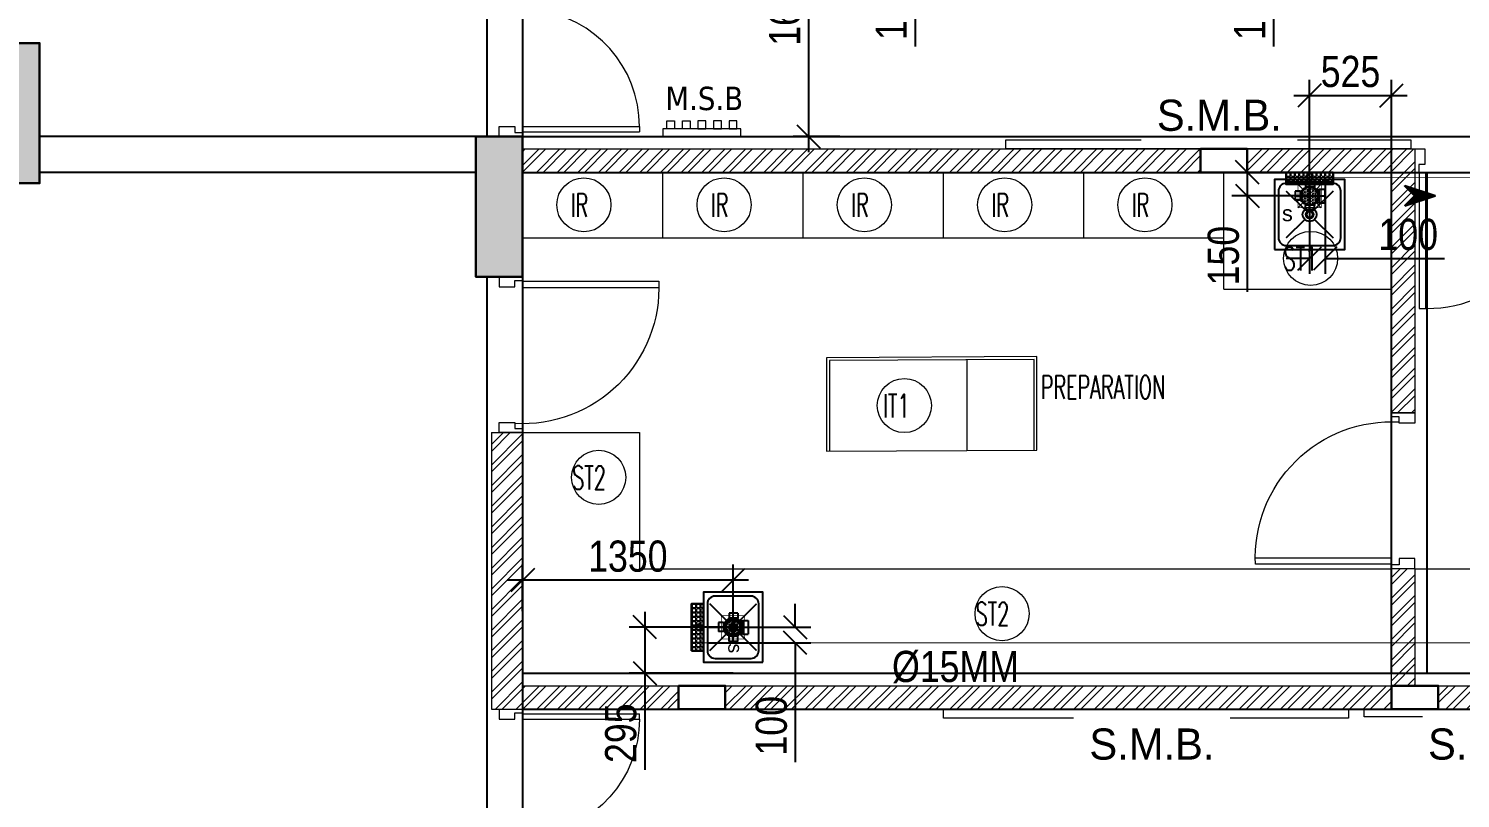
# Model space of a CAD drawing. Header units: inches. Extents: x 5899882 to 5988838, y -468923 to -96891.
# Drawn here: x 5967059 to 5976246, y -137513 to -132572 of the extents above; entities that cross this region are included whole.
import ezdxf

# ---------------------------------------------------------------- set-up
doc = ezdxf.new("R2010")
doc.units = ezdxf.units.IN
doc.header["$MEASUREMENT"] = 0
doc.linetypes.add('1', pattern=[0])
doc.layers.get('Defpoints').update_dxf_attribs({"color": 8})
for name, color, linetype in [('0- SLC ARCH LAYOUT', 7, 'Continuous'), ('0- SLC DIMENSION', 7, 'Continuous'), ('0-SLC RCC GR. FLOOR', 7, 'Continuous'), ('0-SLC-40 MM Waste water pipe', 3, 'Continuous'), ('0-SLC-75MM WASTE PIPE', 6, 'Continuous'), ('0-SLC-DOMESTIC LINE', 5, 'DOMESTIC_LINE'), ('0-SLC-Multi nahani trap', 6, 'Continuous'), ('0-SLC-Toilet fixture', 5, 'Continuous'), ('A-WALL-PATT', 252, 'Continuous'), ('Beam1', 30, 'Continuous'), ('colaum1', 42, 'Continuous')]:
    doc.layers.add(name, color=color, linetype=linetype)
for name, color, linetype, lineweight in [('0-SLC-100 mm Multi nahani trap jali', 253, 'Continuous', 13), ('ARCL-BOARD', 8, 'Continuous', 9), ('ARCL-HATCH-B', 8, 'Continuous', 5), ('ARLC-COL', 8, 'Continuous', 30), ('ARLC-DIM1', 8, 'Continuous', 5), ('ARLC-DIMF', 8, 'Continuous', 5), ('ARLC-DOOR-W', 8, 'Continuous', 5), ('ARLC-ELE0', 8, 'Continuous', 9), ('ARLC-FUR (NOMN)', 8, 'Continuous', 9), ('ARLC-FURN', 8, 'Continuous', 9), ('ARLC-HATCH-C', 8, 'Continuous', 5), ('ARLC-SINK', 8, 'Continuous', 9), ('ARLC-TEXT0', 8, 'Continuous', 20), ('ARLC-WALL', 8, 'Continuous', 15), ('ARLC_main switch', 8, 'Continuous', 5)]:
    doc.layers.add(name, color=color, linetype=linetype, lineweight=lineweight)
doc.styles.add('ARIAL', font='tahoma.ttf')
doc.styles.add('RS', font='simplex8.shx', dxfattribs={"width": 0.6, "height": 150})
doc.styles.get("Standard").update_dxf_attribs({"font": 'arial.ttf'})
doc.styles.add('swati', font='GOTHIC.TTF')
doc.styles.add('swis cn bt', font='swissc.ttf')
doc.linetypes.add('DOMESTIC_LINE', pattern='A,0.5,-0.2,["DWS",ARIAL,S=0.1,R=0,X=-0.1,Y=-0.05],-0.25', length=0.95)
doc.dimstyles.new('SLC', dxfattribs={"dimtxt": 200, "dimasz": 150, "dimexe": 100, "dimexo": 0, "dimgap": 50, "dimtad": 1, "dimdec": 0, "dimrnd": 5, "dimzin": 1, "dimdsep": 46, "dimtxsty": 'swis cn bt', "dimblk": 'OBLIQUE', "dimcen": 60, "dimdle": 100, "dimclrd": 256, "dimclre": 256, "dimclrt": 256, "dimazin": 0, "dimtfac": 1, "dimtdec": 0, "dimtofl": 0, "dimtmove": 0, "dimatfit": 3, "dimfxl": 0.18, "dimtolj": 1, "dimtzin": 0, "dimarcsym": 0})
pattern_1 = [(45, (-5944591.39, 107027.8), (-66.2912607, 66.2912607), []), (45, (-5944547.2, 107027.8), (-66.2912607, 66.2912607), [])]

# ---------------------------------------------------------------- blocks, each defined once
blk = doc.blocks.new('SINK1')
at = {"color": 0}
for p, q in [((5972703.3, -133859.2), (5972821.5, -133977.3)), ((5972885.1, -133977.3), (5973003.3, -133859.2)), ((5972703.3, -134159.2), (5972821.5, -134041)), ((5972885.1, -134041), (5973003.3, -134159.2))]:
    blk.add_line(p, q, dxfattribs=at)
blk.add_lwpolyline([(5973078.3, -134234.2), (5973078.3, -133784.2), (5972628.3, -133784.2), (5972628.3, -134234.2)], close=True, dxfattribs=at)
blk.add_lwpolyline([(5973053.3, -134159.2), (5973053.3, -133859.2, 0.414214), (5973003.3, -133809.2), (5972703.3, -133809.2, 0.414214), (5972653.3, -133859.2), (5972653.3, -134159.2, 0.414214), (5972703.3, -134209.2), (5973003.3, -134209.2, 0.414214)], format="xyb", close=True, dxfattribs=at)
for radius in [45, 25]:
    blk.add_circle((5972853.3, -134009.2), radius, dxfattribs=at)
blk = doc.blocks.new('ARR')
h = blk.add_hatch()
h.set_pattern_fill('ANSI31', color=256)
h.paths.add_polyline_path([(-80, 80), (0, 0), (-80, -80), (162, 0)])
at = {"color": 7, "lineweight": 30}
blk.add_lwpolyline([(-80, -80), (0, 0), (-80, 80), (162, 0), (-80, -80)], dxfattribs=at)
blk = doc.blocks.new('A$C3F525F3E')
at = {"layer": 'colaum1', "ltscale": 0.1}
for points in [[(21645, -26550), (21645, -25650), (21945, -25650), (21945, -26550)], [(24745, -27150), (24745, -26250), (25045, -26250), (25045, -27150)]]:
    blk.add_hatch(color=256, dxfattribs=at).paths.add_polyline_path(points)
at = {"layer": 'Beam1'}
for p, q in [((24815, -20250), (24815, -26250)), ((25045, -20250), (25045, -26250)), ((24745, -26250), (21945, -26250)), ((25045, -26250), (34045, -26250)), ((24745, -26480), (21945, -26480)), ((25045, -26480), (34045, -26480)), ((24815, -27150), (24815, -33150)), ((25045, -27150), (25045, -33150))]:
    blk.add_line(p, q, dxfattribs=at)
at = {"layer": 'Beam1', "ltscale": 0.1}
for p, q in [((30620, -29695), (30620, -26480)), ((30850, -29695), (30850, -26480)), ((25045, -29695), (34045, -29695)), ((25045, -29925), (34045, -29925))]:
    blk.add_line(p, q, dxfattribs=at)
at = {"layer": 'colaum1'}
for points in [[(21645, -25650), (21945, -25650), (21945, -26550), (21645, -26550)], [(24745, -26250), (25045, -26250), (25045, -27150), (24745, -27150)]]:
    blk.add_lwpolyline(points, close=True, dxfattribs=at)
blk = doc.blocks.new('FD COVER')
at = {"layer": '0-SLC-100 mm Multi nahani trap jali'}
h = blk.add_hatch(color=1, dxfattribs=at)
h.paths.add_polyline_path([(52.4, 0, 1), (-52.4, 0, 1)])
h.paths.add_polyline_path([(-49.7, 0, -1), (49.7, 0, -1)], flags=16)
h = blk.add_hatch(dxfattribs=at)
h.set_pattern_fill('HEX', color=1, scale=45.193777, style=0)
h.set_pattern_definition([(0, (-4759.384, 4380.386), (0, 9.78474), [5.649222, -11.298444]), (120, (-4759.384, 4380.386), (-8.473833, -4.89237), [5.649222, -11.298444]), (60, (-4753.735, 4380.386), (-8.473833, 4.89237), [5.649222, -11.298444])])
h.paths.add_polyline_path([(-49.7, 0, 1), (49.7, 0, 1)])
at = {"layer": '0-SLC-100 mm Multi nahani trap jali', "color": 1, "ltscale": 3}
for p, q in [((-75, 75), (-44.2, 44.2)), ((75, 75), (44.2, 44.2)), ((-44.2, -44.2), (-75, -75)), ((44.2, -44.2), (75, -75))]:
    blk.add_line(p, q, dxfattribs=at)
at = {"layer": '0-SLC-100 mm Multi nahani trap jali', "color": 1, "ltscale": 3, "const_width": 3.75}
blk.add_lwpolyline([(-75, -75), (75, -75), (75, 75), (-75, 75)], close=True, dxfattribs=at)
at = {"layer": '0-SLC-100 mm Multi nahani trap jali', "color": 1, "ltscale": 3}
blk.add_circle((0, 0), 62.5, dxfattribs=at)
blk = doc.blocks.new('A$C52224D05')
at = {"layer": '0-SLC-Multi nahani trap', "linetype": 'Continuous'}
h = blk.add_hatch(color=256, dxfattribs=at)
h.paths.add_polyline_path([(58.1, 0, 1), (-57.9, 0, 1)])
h.paths.add_polyline_path([(-54.9, 0, -1), (55.1, 0, -1)], flags=16)
for p, q in [((0, 103.7), (0, -103.7)), ((-96.3, 0), (95.2, 0)), ((-78.2, 26.7), (-93.7, 26.7)), ((-93.7, -30.2), (-93.7, 26.7)), ((-62.6, 26.7), (-78.2, 26.7)), ((-60.3, -27.9), (-60.3, 24.4)), ((-60.3, 23.3), (-50.5, 23.3)), ((-25.9, 91.4), (-25.9, 77.8)), ((31.1, 91.4), (-25.9, 91.4)), ((-25.9, 77.8), (-25.9, 60.2)), ((28.7, 57.9), (-23.6, 57.9)), ((-22.4, 57.9), (-22.4, 50.2)), ((27.6, 57.9), (27.6, 47.6)), ((31.1, 91.4), (31.1, 77.8)), ((31.1, 77.8), (31.1, 60.2)), ((41.1, 41), (63, 41)), ((63, -41.5), (63, 41.5)), ((65.5, 44), (74, 44)), ((74, 44), (97.8, 44)), ((97.8, -44), (97.8, 44)), ((-78.2, -30.2), (-93.7, -30.2)), ((-62.6, -30.2), (-77.7, -30.2)), ((-60.3, -26.7), (-50.5, -26.7)), ((-25.9, -77.8), (-25.9, -60.2)), ((-25.9, -91.4), (-25.9, -77.8)), ((31.1, -91.4), (-25.9, -91.4)), ((28.7, -57.9), (-23.6, -57.9)), ((-22.4, -57.9), (-22.4, -50.2)), ((27.6, -57.9), (27.6, -47.6)), ((31.1, -77.8), (31.1, -60.2)), ((31.1, -91.4), (31.1, -77.8)), ((41.1, -41), (63, -41)), ((65.5, -44), (74, -44)), ((74, -44), (97.8, -44))]:
    blk.add_line(p, q, dxfattribs=at)
blk.add_circle((0.1, 0), 55, dxfattribs=at)
for centre, radius, start, end in [((-62.6, 24.4), 2.33, 0, 90), ((-23.6, 60.2), 2.33, 180, 270), ((28.7, 60.2), 2.33, 270, 0), ((65.5, 41.5), 2.5, 90, 180), ((-62.6, -27.9), 2.33, 270, 0), ((-23.6, -60.2), 2.33, 90, 180), ((28.7, -60.2), 2.33, 0, 90), ((65.5, -41.5), 2.5, 180, 270)]:
    blk.add_arc(centre, radius, start, end, dxfattribs=at)
blk = doc.blocks.new('MSB2')
at = {"layer": 'ARLC_main switch'}
for points in [[(5811443.2, -149911.6), (5811443.2, -149961.6), (5811393.2, -149961.6), (5811393.2, -149911.6)], [(5811543.2, -149911.6), (5811543.2, -149961.6), (5811493.2, -149961.6), (5811493.2, -149911.6)], [(5811593.2, -149911.6), (5811593.2, -149961.6), (5811643.2, -149961.6), (5811643.2, -149911.6)], [(5811693.2, -149911.6), (5811693.2, -149961.6), (5811743.2, -149961.6), (5811743.2, -149911.6)], [(5811793.2, -149911.6), (5811793.2, -149961.6), (5811843.2, -149961.6), (5811843.2, -149911.6)], [(5811368.2, -149961.6), (5811368.2, -150011.6), (5811868.2, -150011.6), (5811868.2, -149961.6)]]:
    blk.add_lwpolyline(points, close=True, dxfattribs=at)
at = {"layer": 'ARLC_main switch', "insert": (5811633.4, -149768.3), "char_height": 150, "attachment_point": 5, "style": 'ARIAL'}
blk.add_mtext('M.S.B', dxfattribs=at)
blk = doc.blocks.new('sink')
at = {"layer": 'ARLC-SINK'}
for p, q in [((5953364.5, -132057.5), (5953482.7, -132175.7)), ((5953664.5, -132057.5), (5953546.3, -132175.7)), ((5953482.7, -132239.3), (5953364.5, -132357.5)), ((5953546.3, -132239.3), (5953664.5, -132357.5))]:
    blk.add_line(p, q, dxfattribs=at)
blk.add_lwpolyline([(5953289.5, -132432.5), (5953739.5, -132432.5), (5953739.5, -131982.5), (5953289.5, -131982.5)], close=True, dxfattribs=at)
blk.add_lwpolyline([(5953364.5, -132407.5), (5953664.5, -132407.5, 0.414214), (5953714.5, -132357.5), (5953714.5, -132057.5, 0.414214), (5953664.5, -132007.5), (5953364.5, -132007.5, 0.414214), (5953314.5, -132057.5), (5953314.5, -132357.5, 0.414214)], format="xyb", close=True, dxfattribs=at)
for radius in [45, 25]:
    blk.add_circle((5953514.5, -132207.5), radius, dxfattribs=at)
blk.add_text('s', height=100, dxfattribs=at).set_placement((5953336.7, -132250.9))
blk = doc.blocks.new('jjuj')
at = {"layer": 'ARLC-DOOR-W', "ltscale": 0.1}
for p, q in [((5733136.3, -29654.3), (5733136.3, -29679.3)), ((5733286.3, -29654.3), (5733286.3, -29719.3))]:
    blk.add_line(p, q, dxfattribs=at)
blk.add_lwpolyline([(5733286.3, -29719.3), (5733186.3, -29719.3), (5733186.3, -29679.3), (5733136.3, -29679.3)], dxfattribs=at)
blk = doc.blocks.new('frame')
at = {"layer": 'ARLC-DOOR-W', "ltscale": 0.1}
for p, q in [((5733286.3, -31004.3), (5733286.3, -30939.3)), ((5733136.3, -31004.3), (5733136.3, -30979.3)), ((5733136.3, -31004.3), (5733286.3, -31004.3))]:
    blk.add_line(p, q, dxfattribs=at)
blk.add_lwpolyline([(5733286.3, -30939.3), (5733186.3, -30939.3), (5733186.3, -30979.3), (5733136.3, -30979.3)], dxfattribs=at)
blk = doc.blocks.new('gfhmk')
at = {"layer": 'ARLC-DOOR-W', "ltscale": 0.1}
for p, q in [((5733137, -36608), (5732262, -36608)), ((5733137, -36568), (5732262.9, -36568)), ((5733137, -36568), (5733137, -36608))]:
    blk.add_line(p, q, dxfattribs=at)
blk.add_arc((5733137, -36608), 875, 177.37973, 273.23303, dxfattribs=at)
blk = doc.blocks.new('A$C5048744C')
at = {"xscale": -1, "rotation": 270}
for name, p in [('frame', (31004.3, -5732262)), ('jjuj', (30654.3, -5732262)), ('gfhmk', (37539.3, -5732262))]:
    blk.add_blockref(name, p, dxfattribs=at)
blk = doc.blocks.new('A$C4B6D2ADA')
at = {"rotation": 180.0000000014339}
for name, p in [('frame', (5733286.3, -30004.3)), ('gfhmk', (5733286.3, -36539.3)), ('jjuj', (5733286.3, -29654.3))]:
    blk.add_blockref(name, p, dxfattribs=at)
blk = doc.blocks.new('DOOR 1')
at = {"layer": 'ARLC-DOOR-W', "ltscale": 0.1}
for p, q in [((5953211.6, -114078), (5953211.6, -113328)), ((5953211.6, -113328), (5953246.6, -113328)), ((5953246.6, -114078), (5953246.6, -113328)), ((5951473.5, -114021.3), (5951951.4, -114021.3)), ((5951473.5, -114056.3), (5951473.5, -114021.3)), ((5951473.5, -114056.3), (5951951.4, -114056.3)), ((5951926.4, -114077.8), (5951951.4, -114077.8)), ((5951926.4, -114077.8), (5951926.4, -114227.8)), ((5951951.4, -114056.3), (5951951.4, -114021.3)), ((5953246.6, -114078), (5953211.6, -114078)), ((5953276.4, -114077.8), (5953251.4, -114077.8)), ((5951926.4, -114227.8), (5951991.4, -114227.8)), ((5953276.4, -114227.8), (5953211.4, -114227.8))]:
    blk.add_line(p, q, dxfattribs=at)
at = {"layer": 'ARLC-DOOR-W'}
blk.add_line((5953276.4, -114227.8), (5953276.4, -114077.8), dxfattribs=at)
at = {"layer": 'ARLC-DOOR-W', "ltscale": 0.1}
for points in [[(5951991.4, -114227.8), (5951991.4, -114127.8), (5951951.4, -114127.8), (5951951.4, -114077.8)], [(5953211.4, -114227.8), (5953211.4, -114127.8), (5953251.4, -114127.8), (5953251.4, -114077.8)]]:
    blk.add_lwpolyline(points, dxfattribs=at)
for centre, radius, start, end in [((5953211.6, -114078), 750, 90, 173.49042), ((5951970.9, -114040.3), 497.8, 5.45802, 177.8186)]:
    blk.add_arc(centre, radius, start, end, dxfattribs=at)
blk = doc.blocks.new('sink450')
at = {"layer": 'ARLC-SINK'}
for p, q in [((5952386.3, -145910.2), (5952504.4, -146028.4)), ((5952686.3, -145910.2), (5952568.1, -146028.4)), ((5952504.4, -146092), (5952386.3, -146210.2)), ((5952568.1, -146092), (5952686.3, -146210.2))]:
    blk.add_line(p, q, dxfattribs=at)
blk.add_lwpolyline([(5952311.3, -146250.2), (5952761.3, -146250.2), (5952761.3, -145870.2), (5952311.3, -145870.2)], close=True, dxfattribs=at)
blk.add_lwpolyline([(5952386.3, -146225.2), (5952686.3, -146225.2, 0.414214), (5952736.3, -146175.2), (5952736.3, -145945.2, 0.414214), (5952686.3, -145895.2), (5952386.3, -145895.2, 0.414214), (5952336.3, -145945.2), (5952336.3, -146175.2, 0.414214)], format="xyb", close=True, dxfattribs=at)
for radius in [45, 25]:
    blk.add_circle((5952536.3, -146060.2), radius, dxfattribs=at)
at = {"layer": 'ARLC-FURN', "insert": (5952068.9, -146037.5), "char_height": 0.2, "width": 58.389, "attachment_point": 1}
blk.add_mtext('s', dxfattribs=at)
at = {"layer": 'ARLC-SINK'}
blk.add_text('s', height=90, dxfattribs=at).set_placement((5952640.1, -146090.8))
blk = doc.blocks.new('A$7E4A1EE1C3B1')
at = {"layer": 'ARLC-ELE0', "ltscale": 25}
blk.add_lwpolyline([(30, 124.6), (1380.2, 132.1), (1380.2, 732.1), (30, 724.6)], close=True, dxfattribs=at)
blk.add_lwpolyline([(30, 124.6), (1380.2, 132.1), (1380.2, 732.1), (30, 724.6)], close=True, dxfattribs=at)
for points in [[(1362.2, 132.1), (1362.2, 714.1), (48, 706.6), (48, 124.6)], [(930.2, 711.7), (930.2, 129.6)]]:
    blk.add_lwpolyline(points, dxfattribs=at)
blk = doc.blocks.new('gr.floor')
at = {"layer": 'ARCL-HATCH-B'}
h = blk.add_hatch(dxfattribs=at)
h.set_pattern_fill('ANSI32', color=256, scale=250)
h.set_pattern_definition(pattern_1)
h.paths.add_polyline_path([(25045, -28150), (24845, -28150), (24845, -29925), (26045, -29925), (26045, -29775), (25045, -29775)])
h = blk.add_hatch(dxfattribs=at)
h.set_pattern_fill('ANSI32', color=256, scale=250)
h.set_pattern_definition(pattern_1)
h.paths.add_polyline_path([(30770, -29024.5), (30620, -29024.5), (30620, -29775), (30770, -29775)])
h = blk.add_hatch(dxfattribs=at)
h.set_pattern_fill('ANSI32', color=256, scale=250)
h.set_pattern_definition(pattern_1)
h.paths.add_polyline_path([(34075, -29775), (30920, -29775), (30920, -29925), (31645, -29925), (34075, -29925)])
at = {"layer": 'ARLC-HATCH-C', "ltscale": 0.1}
for points in [[(21645, -26550), (21645, -25650), (21945, -25650), (21945, -26550)], [(24745, -27150), (24745, -26250), (25045, -26250), (25045, -27150)]]:
    blk.add_hatch(color=256, dxfattribs=at).paths.add_polyline_path(points)
at = {"layer": 'ARCL-BOARD'}
for points in [[(30745, -26272), (30745, -26330), (28145, -26330), (28145, -26272)], [(30345, -29925), (30345, -29983), (27745, -29983), (27745, -29925)], [(30445, -29925), (31645, -29925), (31645, -29975), (30445, -29975)]]:
    blk.add_lwpolyline(points, close=True, dxfattribs=at)
at = {"layer": 'ARLC-COL'}
for points in [[(21645, -25650), (21945, -25650), (21945, -26550), (21645, -26550)], [(24745, -26250), (25045, -26250), (25045, -27150), (24745, -27150)], [(29395, -26330), (29695, -26330), (29695, -26480), (29395, -26480)], [(26045, -29775), (26345, -29775), (26345, -29925), (26045, -29925)], [(30620, -29775), (30920, -29775), (30920, -29925), (30620, -29925)]]:
    blk.add_lwpolyline(points, close=True, dxfattribs=at)
at = {"layer": 'ARLC-FUR (NOMN)'}
for centre in [(25437.8, -26688.4), (26337.8, -26688.4), (27237.8, -26688.4), (28137.8, -26688.4), (29037.8, -26688.4), (30101.1, -27032.3), (27494.2, -27976.7), (25532.9, -28437.8), (28121.4, -29312.6)]:
    blk.add_circle(centre, 173.6, dxfattribs=at)
at = {"layer": 'ARLC-FURN'}
for p, q in [((25945, -26900), (25945, -26480)), ((26845, -26900), (26845, -26480)), ((27745, -26900), (27745, -26480)), ((28645, -26900), (28645, -26480)), ((29545, -27230), (29545, -26480)), ((25045, -26900), (29545, -26900)), ((29545, -27230), (30620, -27230)), ((25795, -28150), (25795, -29025)), ((25795, -29025), (30620, -29025)), ((30770, -29025), (33295, -29025))]:
    blk.add_line(p, q, dxfattribs=at)
blk.add_lwpolyline([(25045, -28150), (25795, -28150)], dxfattribs=at)
at = {"layer": 'ARLC-WALL', "ltscale": 0.1}
for p, q in [((25045, -26330), (29395, -26330)), ((29695, -26330), (30770, -26330)), ((30770, -26330), (30770, -28024.5)), ((25045, -26480), (29395, -26480)), ((29695, -26480), (30620, -26480)), ((30620, -28024.5), (30620, -26480)), ((30770, -28024.5), (30620, -28024.5)), ((30620, -29775), (30620, -29024.5)), ((30770, -29024.5), (30620, -29024.5)), ((30770, -29024.5), (30770, -29775)), ((25045, -29775), (26045, -29775)), ((26345, -29775), (30620, -29775)), ((30620, -29775), (30620, -29925)), ((30920, -29775), (34075, -29775)), ((26345, -29925), (30620, -29925)), ((30920, -29925), (34075, -29925))]:
    blk.add_line(p, q, dxfattribs=at)
at = {"layer": 'ARLC-WALL'}
blk.add_line((24845, -28150), (25045, -28150), dxfattribs=at)
at = {"layer": 'ARLC-WALL', "ltscale": 0.1}
for points in [[(24845, -28150), (24845, -29925), (26045, -29925)], [(25045, -29775), (25045, -28150)]]:
    blk.add_lwpolyline(points, dxfattribs=at)
at = {"rotation": 90}
for name, p in [('jjuj', (1115.7, -5759616.3)), ('gfhmk', (-5769.3, -5759616.3))]:
    blk.add_blockref(name, p, dxfattribs=at)
at = {"xscale": -1, "rotation": 359.999999998566}
for name, p in [('jjuj', (5758181.3, 2504.3)), ('gfhmk', (5758181.3, 9389.3)), ('frame', (5758181.3, 2854.3))]:
    blk.add_blockref(name, p, dxfattribs=at)
at = {"layer": 'ARLC-DIM1', "xscale": -1, "rotation": 180}
blk.add_blockref('A$C4B6D2ADA', (24895, -27150), dxfattribs=at)
at = {"layer": 'ARLC-DIM1', "rotation": 270}
blk.add_blockref('A$C5048744C', (29745.7, -28024.5), dxfattribs=at)
at = {"layer": 'ARLC-DIMF'}
blk.add_blockref('A$7E4A1EE1C3B1', (26965, -28394.6), dxfattribs=at)
at = {"layer": 'ARLC-DOOR-W', "rotation": 270}
blk.add_blockref('DOOR 1', (139122.8, 5927026.4), dxfattribs=at)
at = {"layer": 'ARLC-DOOR-W', "xscale": -1, "rotation": 270}
blk.add_blockref('DOOR 1', (139122.8, -5983201.4), dxfattribs=at)
at = {"layer": 'ARLC-FURN'}
blk.add_blockref('sink', (-5923419.5, 105457.5), dxfattribs=at)
at = {"layer": 'ARLC-FURN', "rotation": 270}
blk.add_blockref('sink450', (172455.2, 5923136.3), dxfattribs=at)
at = {"layer": 'ARLC_main switch'}
blk.add_blockref('MSB2', (-5785423.2, 123761.6), dxfattribs=at)
at = {"layer": 'ARLC-FUR (NOMN)', "style": 'RS', "width": 0.6}
for s, p in [('IR', (25352.8, -26765.3)), ('IR', (26252.8, -26765.3)), ('IR', (27152.8, -26765.3)), ('IR', (28052.8, -26765.3)), ('IR', (28952.8, -26765.3)), ('ST1', (29927.3, -27109.3)), ('IT1', (27357.2, -28053.6)), ('ST2', (25362.9, -28514.7)), ('ST2', (27951.4, -29389.6))]:
    blk.add_text(s, height=150, dxfattribs=at).set_placement(p)
at = {"layer": 'ARLC-TEXT0', "style": 'RS', "width": 0.6}
blk.add_text('PREPARATION', height=150, dxfattribs=at).set_placement((28369.6, -27934.6))
at = {"layer": 'ARCL-BOARD', "ltscale": 350, "char_height": 200, "attachment_point": 5, "style": 'swati', "bg_fill": 2}
for insert in [(29515.7, -26114.8), (29082.9, -30151)]:
    blk.add_mtext('S.M.B.', dxfattribs=dict(at, insert=insert))
at = {"layer": 'ARCL-BOARD', "ltscale": 350, "insert": (31241.1, -30151), "char_height": 200, "width": 641.876, "attachment_point": 5, "style": 'swati', "bg_fill": 2}
blk.add_mtext('S.B.D.', dxfattribs=at)
at = {"layer": 'ARCL-HATCH-B'}
h = blk.add_hatch(dxfattribs=at)
h.set_pattern_fill('ANSI32', color=256, scale=250)
h.set_pattern_definition(pattern_1)
h.paths.add_polyline_path([(29395, -26330), (25045, -26330), (25045, -26480), (29395, -26480)])
h = blk.add_hatch(dxfattribs=at)
h.set_pattern_fill('ANSI32', color=256, scale=250)
h.set_pattern_definition(pattern_1)
h.paths.add_polyline_path([(30770, -26330), (29695, -26330), (29695, -26480), (30620, -26480), (30620, -28024.5), (30770, -28024.5)])
h = blk.add_hatch(dxfattribs=at)
h.set_pattern_fill('ANSI32', color=256, scale=250)
h.set_pattern_definition(pattern_1)
h.paths.add_polyline_path([(30620, -29775), (26345, -29775), (26345, -29925), (30620, -29925)])
blk = doc.blocks.new('_OBLIQUE')
at = {"color": 0, "linetype": 'ByBlock'}
blk.add_line((-0.5, -0.5), (0.5, 0.5), dxfattribs=at)
blk = doc.blocks.new('*D443')
at = {"layer": '0- SLC DIMENSION', "lineweight": -2, "transparency": 16777216}
for p, q in [((5975278.3, -133646.1), (5975278.3, -132901)), ((5975803.9, -133646.1), (5975803.9, -132901)), ((5975178.3, -133001), (5975903.9, -133001))]:
    blk.add_line(p, q, dxfattribs=at)
at = {"layer": 'Defpoints', "color": 0, "transparency": 16777216}
for p in [(5975803.9, -133001), (5975278.3, -133646.1), (5975803.9, -133646.1)]:
    blk.add_point(p, dxfattribs=at)
at = {"layer": '0- SLC DIMENSION', "lineweight": -2, "transparency": 16777216, "xscale": 150, "yscale": 150, "zscale": 150, "rotation": 180}
blk.add_blockref('_OBLIQUE', (5975278.3, -133001), dxfattribs=at)
at = {"layer": '0- SLC DIMENSION', "lineweight": -2, "transparency": 16777216, "xscale": 150, "yscale": 150, "zscale": 150}
blk.add_blockref('_OBLIQUE', (5975803.9, -133001), dxfattribs=at)
at = {"layer": '0- SLC DIMENSION', "transparency": 16777216, "insert": (5975541.1, -132848.2), "char_height": 200, "attachment_point": 5, "style": 'swis cn bt'}
blk.add_mtext('\\A1;525', dxfattribs=at)
blk = doc.blocks.new('*D444')
at = {"layer": '0- SLC DIMENSION', "lineweight": -2, "transparency": 16777216}
for p, q in [((5975278.6, -133494.4), (5974778.9, -133494.4)), ((5974878.9, -133494.4), (5974878.9, -133746.1)), ((5975278.8, -133646.1), (5974778.9, -133646.1)), ((5974878.9, -133646.1), (5974878.9, -134261.3))]:
    blk.add_line(p, q, dxfattribs=at)
at = {"layer": 'Defpoints', "color": 0, "transparency": 16777216}
for p in [(5974878.9, -133494.4), (5975278.6, -133494.4), (5975278.8, -133646.1)]:
    blk.add_point(p, dxfattribs=at)
at = {"layer": '0- SLC DIMENSION', "lineweight": -2, "transparency": 16777216, "xscale": 150, "yscale": 150, "zscale": 150}
for p, rotation in [((5974878.9, -133494.4), 90), ((5974878.9, -133646.1), 270)]:
    blk.add_blockref('_OBLIQUE', p, dxfattribs=dict(at, rotation=rotation))
at = {"layer": '0- SLC DIMENSION', "transparency": 16777216, "insert": (5974726.2, -134028.7), "char_height": 200, "attachment_point": 5, "rotation": 90, "style": 'swis cn bt'}
blk.add_mtext('\\A1;150', dxfattribs=at)
blk = doc.blocks.new('sink22')
at = {"color": 0}
for p, q in [((-150, 150), (-31.8, 31.8)), ((-150, 150), (-31.8, 31.8)), ((31.8, 31.8), (150, 150)), ((31.8, 31.8), (150, 150)), ((-150, -150), (-31.8, -31.8)), ((-150, -150), (-31.8, -31.8)), ((31.8, -31.8), (150, -150)), ((31.8, -31.8), (150, -150))]:
    blk.add_line(p, q, dxfattribs=at)
blk.add_lwpolyline([(-225, -190), (225, -190), (225, 190), (-225, 190)], close=True, dxfattribs=at)
blk.add_lwpolyline([(-150, -165), (150, -165, 0.414214), (200, -115), (200, 115, 0.414214), (150, 165), (-150, 165, 0.414214), (-200, 115), (-200, -115, 0.414214)], format="xyb", close=True, dxfattribs=at)
for radius in [45, 45, 25, 25]:
    blk.add_circle((0, 0), radius, dxfattribs=at)
blk = doc.blocks.new('*D445')
at = {"layer": '0- SLC DIMENSION', "lineweight": -2, "transparency": 16777216}
for p, q in [((5970228.9, -136310.7), (5970228.9, -136012)), ((5971579, -136310.7), (5971579, -136012)), ((5971679, -136112), (5970128.9, -136112))]:
    blk.add_line(p, q, dxfattribs=at)
at = {"layer": 'Defpoints', "color": 0, "transparency": 16777216}
for p in [(5970228.9, -136112), (5970228.9, -136310.7), (5971579, -136310.7)]:
    blk.add_point(p, dxfattribs=at)
at = {"layer": '0- SLC DIMENSION', "lineweight": -2, "transparency": 16777216, "xscale": 150, "yscale": 150, "zscale": 150}
for p, rotation in [((5970228.9, -136112), 179.9999993786493), ((5971579, -136112), 359.9999993786492)]:
    blk.add_blockref('_OBLIQUE', p, dxfattribs=dict(at, rotation=rotation))
at = {"layer": '0- SLC DIMENSION', "transparency": 16777216, "insert": (5970904, -135959.3), "char_height": 200, "attachment_point": 5, "rotation": 360, "style": 'swis cn bt'}
blk.add_mtext('\\A1;1350', dxfattribs=at)
blk = doc.blocks.new('*D446')
at = {"layer": '0- SLC DIMENSION', "lineweight": -2, "transparency": 16777216}
for p, q in [((5971012, -136314.5), (5971012, -136709.5)), ((5971579, -136414.5), (5970912, -136414.5)), ((5971579, -136709.5), (5970912, -136709.5)), ((5971012, -136709.5), (5971012, -137330))]:
    blk.add_line(p, q, dxfattribs=at)
at = {"layer": 'Defpoints', "color": 0, "transparency": 16777216}
for p in [(5971579, -136414.5), (5971012, -136709.5), (5971579, -136709.5)]:
    blk.add_point(p, dxfattribs=at)
at = {"layer": '0- SLC DIMENSION', "lineweight": -2, "transparency": 16777216, "xscale": 150, "yscale": 150, "zscale": 150}
for p, rotation in [((5971012, -136414.5), 90), ((5971012, -136709.5), 270)]:
    blk.add_blockref('_OBLIQUE', p, dxfattribs=dict(at, rotation=rotation))
at = {"layer": '0- SLC DIMENSION', "transparency": 16777216, "insert": (5970859.2, -137094.7), "char_height": 200, "attachment_point": 5, "rotation": 90, "style": 'swis cn bt'}
blk.add_mtext('\\A1;295', dxfattribs=at)
blk = doc.blocks.new('*D452')
at = {"layer": '0- SLC DIMENSION', "lineweight": -2, "transparency": 16777216}
for p, q in [((5972064, -131490.2), (5972064, -133364.5)), ((5972265.1, -131590.2), (5971964, -131590.2)), ((5972265.1, -133264.5), (5971964, -133264.5))]:
    blk.add_line(p, q, dxfattribs=at)
at = {"layer": 'Defpoints', "color": 0, "transparency": 16777216}
for p in [(5972265.1, -131590.2), (5972064, -133264.5), (5972265.1, -133264.5)]:
    blk.add_point(p, dxfattribs=at)
at = {"layer": '0- SLC DIMENSION', "lineweight": -2, "transparency": 16777216, "xscale": 150, "yscale": 150, "zscale": 150}
for p, rotation in [((5972064, -131590.2), 90), ((5972064, -133264.5), 270)]:
    blk.add_blockref('_OBLIQUE', p, dxfattribs=dict(at, rotation=rotation))
at = {"layer": '0- SLC DIMENSION', "transparency": 16777216, "insert": (5971911.3, -132427.4), "char_height": 200, "attachment_point": 5, "rotation": 90, "style": 'swis cn bt'}
blk.add_mtext('\\A1;1675', dxfattribs=at)
blk = doc.blocks.new('*D585')
at = {"layer": '0- SLC DIMENSION', "lineweight": -2, "transparency": 16777216}
for p, q in [((5972748, -131589.7), (5972748, -131439.7)), ((5972520.7, -131589.7), (5972848, -131589.7)), ((5972518.9, -131689), (5972848, -131689)), ((5972748, -131689), (5972748, -132686.8))]:
    blk.add_line(p, q, dxfattribs=at)
at = {"layer": 'Defpoints', "color": 0, "transparency": 16777216}
for p in [(5972520.7, -131589.7), (5972518.9, -131689), (5972748, -131689)]:
    blk.add_point(p, dxfattribs=at)
at = {"layer": '0- SLC DIMENSION', "lineweight": -2, "transparency": 16777216, "xscale": 150, "yscale": 150, "zscale": 150}
for p, rotation in [((5972748, -131589.7), 270), ((5972748, -131689), 90)]:
    blk.add_blockref('_OBLIQUE', p, dxfattribs=dict(at, rotation=rotation))
at = {"layer": '0- SLC DIMENSION', "transparency": 16777216, "insert": (5972595.3, -132454.2), "char_height": 200, "attachment_point": 5, "rotation": 90, "style": 'swis cn bt'}
blk.add_mtext('\\A1;100', dxfattribs=at)
blk = doc.blocks.new('*D586')
at = {"layer": '0- SLC DIMENSION', "lineweight": -2, "transparency": 16777216}
for p, q in [((5975048, -131589.7), (5975048, -131439.7)), ((5974820.7, -131589.7), (5975148, -131589.7)), ((5974818.9, -131689), (5975148, -131689)), ((5975048, -131689), (5975048, -132686.8))]:
    blk.add_line(p, q, dxfattribs=at)
at = {"layer": 'Defpoints', "color": 0, "transparency": 16777216}
for p in [(5974820.7, -131589.7), (5974818.9, -131689), (5975048, -131689)]:
    blk.add_point(p, dxfattribs=at)
at = {"layer": '0- SLC DIMENSION', "lineweight": -2, "transparency": 16777216, "xscale": 150, "yscale": 150, "zscale": 150}
for p, rotation in [((5975048, -131589.7), 270), ((5975048, -131689), 90)]:
    blk.add_blockref('_OBLIQUE', p, dxfattribs=dict(at, rotation=rotation))
at = {"layer": '0- SLC DIMENSION', "transparency": 16777216, "insert": (5974895.3, -132454.2), "char_height": 200, "attachment_point": 5, "rotation": 90, "style": 'swis cn bt'}
blk.add_mtext('\\A1;100', dxfattribs=at)
blk = doc.blocks.new('*D588')
at = {"layer": '0- SLC DIMENSION', "lineweight": -2, "transparency": 16777216}
for p, q in [((5975278.9, -133539.5), (5975278.9, -134146.5)), ((5975378.8, -133539.5), (5975378.8, -134146.5)), ((5975278.9, -134046.5), (5975128.9, -134046.5)), ((5975378.8, -134046.5), (5976144, -134046.5))]:
    blk.add_line(p, q, dxfattribs=at)
at = {"layer": 'Defpoints', "color": 0, "transparency": 16777216}
for p in [(5975278.9, -133539.5), (5975378.8, -133539.5), (5975378.8, -134046.5)]:
    blk.add_point(p, dxfattribs=at)
at = {"layer": '0- SLC DIMENSION', "lineweight": -2, "transparency": 16777216, "xscale": 150, "yscale": 150, "zscale": 150}
blk.add_blockref('_OBLIQUE', (5975278.9, -134046.5), dxfattribs=at)
at = {"layer": '0- SLC DIMENSION', "lineweight": -2, "transparency": 16777216, "xscale": 150, "yscale": 150, "zscale": 150, "rotation": 180}
blk.add_blockref('_OBLIQUE', (5975378.8, -134046.5), dxfattribs=at)
at = {"layer": '0- SLC DIMENSION', "transparency": 16777216, "insert": (5975911.4, -133893.8), "char_height": 200, "attachment_point": 5, "style": 'swis cn bt'}
blk.add_mtext('\\A1;100', dxfattribs=at)
blk = doc.blocks.new('*D589')
at = {"layer": '0- SLC DIMENSION', "lineweight": -2, "transparency": 16777216}
for p, q in [((5971978, -136414.5), (5971978, -136264.5)), ((5971413.9, -136414.5), (5972078, -136414.5)), ((5971414.2, -136514.4), (5972078, -136514.4)), ((5971978, -136514.4), (5971978, -137279.6))]:
    blk.add_line(p, q, dxfattribs=at)
at = {"layer": 'Defpoints', "color": 0, "transparency": 16777216}
for p in [(5971413.9, -136414.5), (5971414.2, -136514.4), (5971978, -136514.4)]:
    blk.add_point(p, dxfattribs=at)
at = {"layer": '0- SLC DIMENSION', "lineweight": -2, "transparency": 16777216, "xscale": 150, "yscale": 150, "zscale": 150}
for p, rotation in [((5971978, -136414.5), 270), ((5971978, -136514.4), 90)]:
    blk.add_blockref('_OBLIQUE', p, dxfattribs=dict(at, rotation=rotation))
at = {"layer": '0- SLC DIMENSION', "transparency": 16777216, "insert": (5971825.3, -137047), "char_height": 200, "attachment_point": 5, "rotation": 90, "style": 'swis cn bt'}
blk.add_mtext('\\A1;100', dxfattribs=at)

msp = doc.modelspace()

# ---------------------------------------------------------------- block references
at = {"layer": '0- SLC ARCH LAYOUT'}
msp.add_blockref('gr.floor', (5945183.9, -107014.5), dxfattribs=at)

# ---------------------------------------------------------------- next in the draw order: hatches: boundary and pattern name
at = {"layer": 'A-WALL-PATT', "lineweight": 30}
h = msp.add_hatch(dxfattribs=at)
h.set_pattern_fill('ANGLE', color=8, scale=4, angle=-180)
h.set_pattern_definition([(180, (6007286.387, -143191.19), (-2e-14, -27.94), [20.32, -7.62]), (270, (6007286.387, -143191.19), (27.94, -3e-14), [20.32, -7.62])])
h.paths.add_polyline_path([(5975429.5, -133494.4), (5975127.8, -133494.5), (5975127.8, -133571.1), (5975429.5, -133571)])
h = msp.add_hatch(dxfattribs=at)
h.set_pattern_fill('ANGLE', color=8, scale=4, angle=-270)
h.set_pattern_definition([(90, (5962149.137, -168422.168), (-27.94, 2e-14), [20.32, -7.62]), (180, (5962149.137, -168422.168), (-2e-14, -27.94), [20.32, -7.62])])
h.paths.add_polyline_path([(5971312.6, -136565.2), (5971312.6, -136263.6), (5971389.2, -136263.6), (5971389.2, -136565.3)])

# ---------------------------------------------------------------- next in the draw order: linework, layer by layer
at = {"layer": '0-SLC-40 MM Waste water pipe', "lineweight": 30}
for centre in [(5975278.9, -133521.2), (5975278.9, -133764.9), (5971362.6, -136414.5), (5971362.6, -136414.5), (5971578.9, -136414.5)]:
    msp.add_circle(centre, 20, dxfattribs=at)
at = {"layer": '0-SLC-DOMESTIC LINE', "color": 5, "linetype": '1', "const_width": 5}
for points in [[(5975378.8, -133571.1), (5975378.8, -133526.1), (5979177.6, -133526.1)], [(5971388.9, -136514.4), (5979177.6, -136514.4), (5979177.6, -136364.5)], [(5971393.9, -136514.4), (5971393.9, -136514.4), (5971342.6, -136514.4)]]:
    msp.add_lwpolyline(points, dxfattribs=at)
at = {"layer": 'A-WALL-PATT', "color": 8, "lineweight": 30}
for points in [[(5975429.5, -133494.4), (5975127.8, -133494.5), (5975127.8, -133571.1), (5975429.5, -133571)], [(5971312.6, -136565.2), (5971312.6, -136263.6), (5971389.2, -136263.6), (5971389.2, -136565.3)]]:
    msp.add_lwpolyline(points, close=True, dxfattribs=at)

# ---------------------------------------------------------------- next in the draw order: block references
at = {"layer": '0-SLC RCC GR. FLOOR', "color": 1}
msp.add_blockref('A$C3F525F3E', (5945183.9, -107014.5), dxfattribs=at)
at = {"layer": '0-SLC-100 mm Multi nahani trap jali', "lineweight": -3, "rotation": 180}
for p in [(5975278.6, -133646.3), (5971578.8, -136414.6)]:
    msp.add_blockref('FD COVER', p, dxfattribs=at)
at = {"layer": '0-SLC-75MM WASTE PIPE', "color": 8, "xscale": 0.8, "yscale": 0.8, "zscale": 0.8}
msp.add_blockref('ARR', (5975953.8, -133646), dxfattribs=at)
at = {"layer": '0-SLC-Multi nahani trap', "linetype": 'Continuous', "extrusion": (0, 0, -1), "zscale": -1, "rotation": 180}
for p in [(-5975278.8, -133646.1), (-5971579, -136414.5)]:
    msp.add_blockref('A$C52224D05', p, dxfattribs=at)
at = {"layer": '0-SLC-Toilet fixture', "color": 140}
for name, p, rotation in [('SINK1', (6109288, 5839088.8), 270), ('sink22', (5971579.2, -136414.5), 90)]:
    msp.add_blockref(name, p, dxfattribs=dict(at, rotation=rotation))

# ---------------------------------------------------------------- next in the draw order: texts
at = {"layer": '0-SLC-DOMESTIC LINE', "linetype": '1', "insert": (5972599, -136566), "char_height": 200, "width": 687.595, "attachment_point": 1}
msp.add_mtext('{\\fSwis721 Cn BT|b0|i0|c0|p34;%%C15MM}', dxfattribs=at)

# ---------------------------------------------------------------- next in the draw order: dimensions: what is measured, and where the dimension line sits
at = {"layer": '0- SLC DIMENSION'}
for base, p1, p2, picture, middle in [((5972748, -131689), (5972520.7, -131589.7), (5972518.9, -131689), '*D585', (5972748, -132454.2)), ((5975048, -131689), (5974820.7, -131589.7), (5974818.9, -131689), '*D586', (5975048, -132454.2)), ((5974878.9, -133494.4), (5975278.8, -133646.1), (5975278.6, -133494.4), '*D444', (5974878.9, -134028.7))]:
    dim = msp.add_linear_dim(base=base, p1=p1, p2=p2, angle=90, dimstyle='SLC', override={"dimfxl": 0}, dxfattribs=at)
    dim.commit()
    dim.dimension.update_dxf_attribs({"geometry": picture, "text_midpoint": middle, "dimtype": 160})
for base, p1, p2, picture, middle in [((5972064, -133264.5), (5972265.1, -131590.2), (5972265.1, -133264.5), '*D452', (5971911.3, -132427.4)), ((5971978, -136514.4), (5971413.9, -136414.5), (5971414.2, -136514.4), '*D589', (5971825.3, -137047))]:
    dim = msp.add_linear_dim(base=base, p1=p1, p2=p2, angle=90, dimstyle='SLC', override={"dimfxl": 0}, dxfattribs=at)
    dim.commit()
    dim.dimension.update_dxf_attribs({"geometry": picture, "text_midpoint": middle})
for base, p1, p2, picture, middle in [((5975803.9, -133001), (5975278.3, -133646.1), (5975803.9, -133646.1), '*D443', (5975541.1, -132848.2)), ((5975378.8, -134046.5), (5975278.9, -133539.5), (5975378.8, -133539.5), '*D588', (5975911.4, -133893.8))]:
    dim = msp.add_linear_dim(base=base, p1=p1, p2=p2, dimstyle='SLC', override={"dimfxl": 0}, dxfattribs=at)
    dim.commit()
    dim.dimension.update_dxf_attribs({"geometry": picture, "text_midpoint": middle})
for p1, p2, distance, picture, middle in [((5971579, -136310.7), (5970228.9, -136310.7), -198.7, '*D445', (5970904, -135959.3)), ((5971579, -136414.5), (5971579, -136709.5), -567, '*D446', (5970859.2, -137094.7))]:
    dim = msp.add_aligned_dim(p1=p1, p2=p2, distance=distance, dimstyle='SLC', override={"dimfxl": 0}, dxfattribs=at)
    dim.commit()
    dim.dimension.update_dxf_attribs({"geometry": picture, "text_midpoint": middle})

doc.saveas('drawing.dxf')
